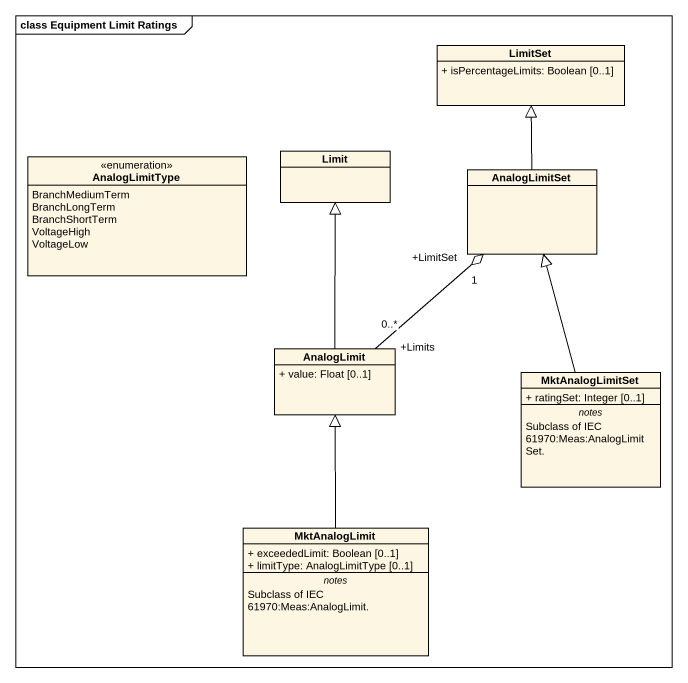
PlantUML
@startuml
mainframe class Equipment Limit Ratings
hide circle
hide empty members
skinparam classAttributeIconSize 0
class LimitSet {
  + isPercentageLimits: Boolean [0..1]
}
enum AnalogLimitType {
  BranchMediumTerm
  BranchLongTerm
  BranchShortTerm
  VoltageHigh
  VoltageLow
}
class Limit
class AnalogLimitSet
class AnalogLimit {
  + value: Float [0..1]
}
class MktAnalogLimitSet {
  + ratingSet: Integer [0..1]
  -- notes --
  Subclass of IEC 61970:Meas:AnalogLimitSet.
}
class MktAnalogLimit {
  + exceededLimit: Boolean [0..1]
  + limitType: AnalogLimitType [0..1]
  -- notes --
  Subclass of IEC 61970:Meas:AnalogLimit.
}
AnalogLimitSet -up-|> LimitSet
AnalogLimitSet "+LimitSet\n1" o-- "+Limits\n0..*" AnalogLimit
AnalogLimit -up-|> Limit
MktAnalogLimitSet -up-|> AnalogLimitSet
MktAnalogLimit -up-|> AnalogLimit
@enduml
